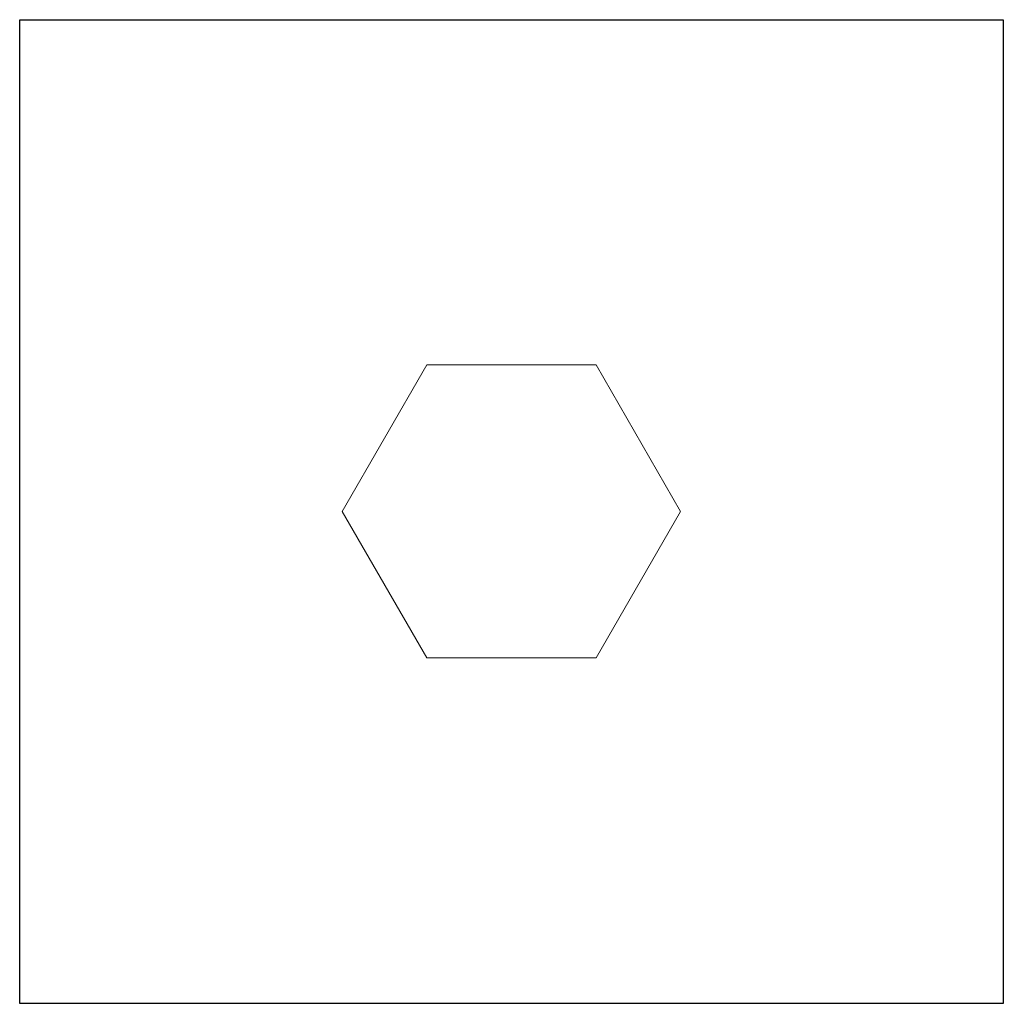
# Model space of a CAD drawing. Header units: millimetres. Extents: x -11.7 to 11.8, y -11.8 to 11.7.
import ezdxf

# ---------------------------------------------------------------- set-up
doc = ezdxf.new("R2010")
doc.units = ezdxf.units.MM

msp = doc.modelspace()

# ---------------------------------------------------------------- linework, layer by layer
msp.add_lwpolyline([(-11.749, 11.748), (11.751, 11.748), (11.751, -11.752), (-11.749, -11.752)], close=True)
at = {"color": 1, "lineweight": 5, "true_color": 0xff0000, "flags": 128}
msp.add_lwpolyline([(-2.021, 3.5), (-4.041, 0), (-2.021, -3.5), (2.021, -3.5), (4.042, 0), (2.021, 3.5)], close=True, dxfattribs=at)

doc.saveas('drawing.dxf')
